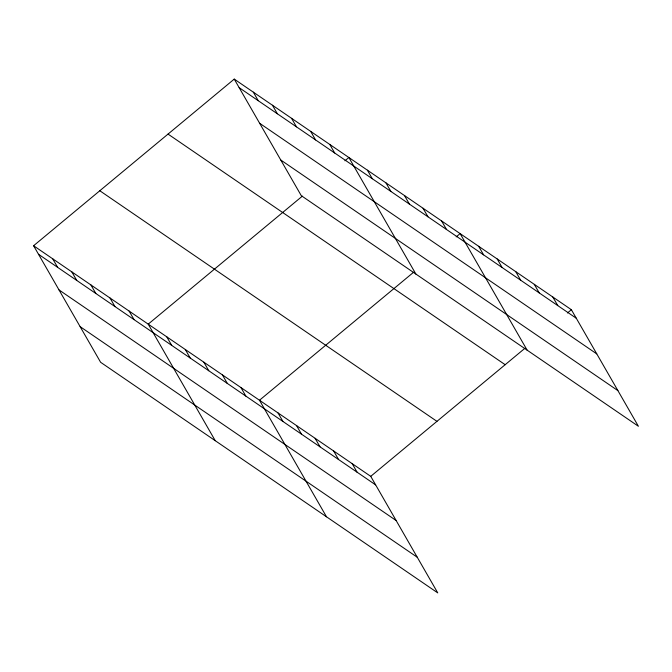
<?xml version="1.0" encoding="UTF-8"?>
<svg xmlns="http://www.w3.org/2000/svg" width="672" height="672" viewBox="0 0 672 672"><rect width="100%" height="100%" fill="white"/><g stroke="black" fill="none" stroke-linecap="round" stroke-linejoin="round"><path stroke-width="1.01" d="M33.6 245.734L370.734 476.347L437.758 592.897L100.624 362.292L33.6 245.734L234.242 79.103L571.376 309.708L638.4 426.266L301.266 195.653L234.242 79.103M302.366 196.132L148.226 324.139L215.25 440.698M344.929 160.784L348.869 157.508L415.892 274.067M413.616 272.236L259.484 400.243L326.5 516.802M456.179 236.88L460.127 233.612L527.142 350.162M370.734 476.347L524.874 348.331M567.437 312.984L571.376 309.708M239.156 87.646L576.29 318.259M259.652 123.287L596.786 353.9M280.77 160.012L617.904 390.625M168.034 134.089L505.168 364.703M99.809 190.747L436.951 421.352M38.514 254.276L375.648 484.89M59.01 289.918L396.144 520.531M80.128 326.642L417.262 557.256M552.838 297.024L557.752 305.575M534.29 284.34L539.204 292.891M515.752 271.664L520.666 280.207M497.204 258.98L502.118 267.523M478.666 246.296L483.58 254.839M441.58 220.928L446.494 229.471M423.041 208.244L427.955 216.787M404.494 195.56L409.408 204.103M385.955 182.876L390.869 191.419M367.408 170.192L372.322 178.735M329.767 144.438L334.681 152.989M310.657 131.376L315.571 139.919M291.556 118.306L296.47 126.848M272.454 105.235L277.368 113.778M253.344 92.165L258.258 100.716M352.195 463.663L357.109 472.206M333.648 450.979L338.562 459.522M315.109 438.295L320.023 446.838M296.562 425.611L301.476 434.154M278.023 412.927L282.937 421.47M240.937 387.559L245.851 396.102M222.398 374.875L227.312 383.418M203.851 362.191L208.765 370.734M185.312 349.507L190.226 358.05M166.765 336.823L171.679 345.366M129.125 311.069L134.039 319.62M110.015 298.007L114.929 306.55M90.913 284.936L95.827 293.479M71.812 271.866L76.726 280.417M52.702 258.804L57.616 267.347"/></g></svg>
